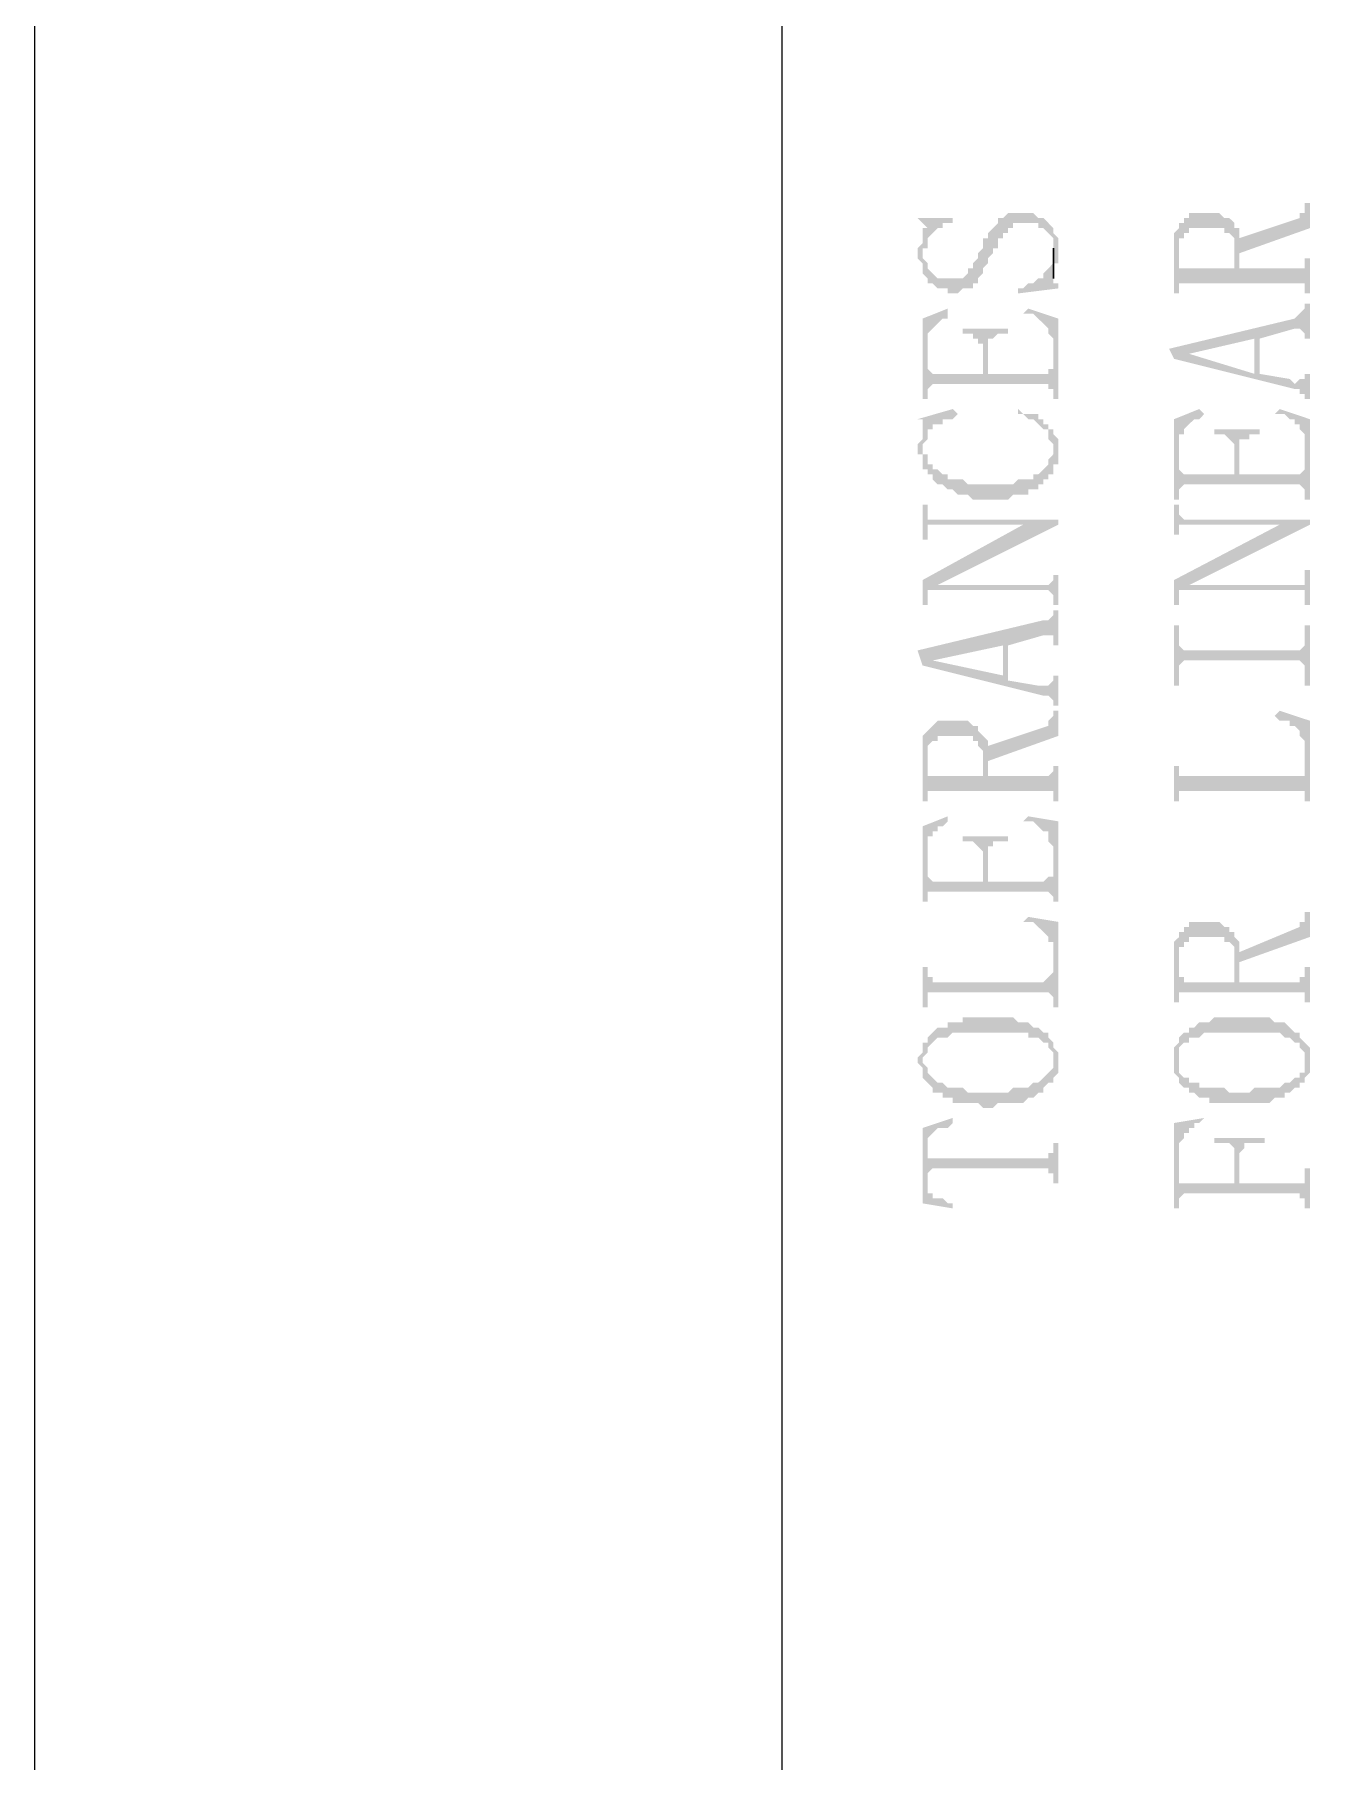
# Model space of a CAD drawing. Header units: inches. Extents: x 3613 to 8393, y -2205 to -794.
# Drawn here: x 5755.97 to 5767.62, y -1664.14 to -1648.64 of the extents above; entities that cross this region are included whole.
import ezdxf

# ---------------------------------------------------------------- set-up
doc = ezdxf.new("R2010")
doc.units = ezdxf.units.IN
doc.header["$MEASUREMENT"] = 0

msp = doc.modelspace()

# ---------------------------------------------------------------- hatches: boundary and pattern name
at = {"transparency": 33554559}
for points in [[(5763.898, -1650.605), (5763.898, -1650.65), (5763.943, -1650.695), (5763.943, -1650.741), (5763.943, -1650.786), (5763.989, -1650.831), (5763.989, -1650.876), (5764.034, -1650.876), (5764.079, -1650.921), (5764.169, -1650.921), (5764.169, -1650.966), (5764.259, -1650.966), (5764.304, -1650.921), (5764.395, -1650.921), (5764.395, -1650.876), (5764.44, -1650.876), (5764.44, -1650.831), (5764.485, -1650.786), (5764.485, -1650.741), (5764.53, -1650.695), (5764.53, -1650.65), (5764.575, -1650.605), (5764.575, -1650.56), (5764.62, -1650.56), (5764.62, -1650.47), (5764.666, -1650.47), (5764.666, -1650.425), (5764.711, -1650.425), (5764.711, -1650.38), (5764.756, -1650.38), (5764.756, -1650.334), (5764.981, -1650.334), (5764.981, -1650.38), (5765.027, -1650.38), (5765.072, -1650.425), (5765.072, -1650.425), (5765.117, -1650.47), (5765.117, -1650.56), (5765.117, -1650.741), (5765.117, -1650.695), (5765.162, -1650.695), (5765.162, -1650.605), (5765.162, -1650.56), (5765.162, -1650.47), (5765.117, -1650.425), (5765.117, -1650.38), (5765.072, -1650.334), (5765.072, -1650.334), (5765.027, -1650.289), (5764.981, -1650.289), (5764.936, -1650.244), (5764.711, -1650.244), (5764.666, -1650.289), (5764.62, -1650.289), (5764.62, -1650.334), (5764.62, -1650.334), (5764.575, -1650.38), (5764.575, -1650.38), (5764.53, -1650.425), (5764.53, -1650.47), (5764.485, -1650.47), (5764.485, -1650.56), (5764.44, -1650.605), (5764.44, -1650.65), (5764.395, -1650.695), (5764.395, -1650.741), (5764.35, -1650.741), (5764.35, -1650.786), (5764.35, -1650.786), (5764.304, -1650.831), (5764.079, -1650.831), (5764.034, -1650.786), (5764.034, -1650.786), (5763.989, -1650.741), (5763.989, -1650.695), (5763.943, -1650.65), (5763.943, -1650.425), (5763.943, -1650.515), (5763.943, -1650.515), (5763.898, -1650.56)], [(5766.2, -1650.56), (5766.2, -1650.966), (5766.245, -1650.966), (5766.245, -1650.56), (5766.245, -1650.47), (5766.29, -1650.47), (5766.29, -1650.425), (5766.335, -1650.425), (5766.335, -1650.38), (5766.651, -1650.38), (5766.651, -1650.425), (5766.696, -1650.425), (5766.742, -1650.47), (5766.742, -1650.515), (5766.742, -1650.741), (5766.787, -1650.38), (5766.742, -1650.38), (5766.742, -1650.334), (5766.696, -1650.289), (5766.651, -1650.289), (5766.606, -1650.244), (5766.335, -1650.244), (5766.335, -1650.289), (5766.29, -1650.289), (5766.29, -1650.334), (5766.245, -1650.334), (5766.245, -1650.38), (5766.245, -1650.38), (5766.2, -1650.425), (5766.2, -1650.47), (5766.2, -1650.515)], [(5766.787, -1650.47), (5766.787, -1650.605), (5767.419, -1650.38), (5767.419, -1650.154), (5767.373, -1650.154), (5767.373, -1650.199), (5767.373, -1650.244), (5767.328, -1650.244), (5767.328, -1650.289)], [(5763.898, -1650.289), (5763.943, -1650.334), (5763.943, -1650.334), (5763.989, -1650.38), (5763.989, -1650.56), (5763.989, -1650.47), (5764.034, -1650.425), (5764.034, -1650.425), (5764.079, -1650.38), (5764.124, -1650.38), (5764.124, -1650.334), (5764.214, -1650.334), (5764.214, -1650.289)], [(5763.943, -1650.425), (5763.943, -1650.605), (5763.943, -1650.56), (5763.989, -1650.56), (5763.989, -1650.38), (5763.943, -1650.38)], [(5766.245, -1650.921), (5766.245, -1650.876), (5767.373, -1650.876), (5767.373, -1650.966), (5767.419, -1650.966), (5767.419, -1650.65), (5767.373, -1650.65), (5767.373, -1650.695), (5767.373, -1650.741), (5766.787, -1650.741), (5766.787, -1650.47), (5766.787, -1650.38), (5766.742, -1650.741), (5766.245, -1650.741), (5766.245, -1650.605)], [(5764.801, -1650.921), (5764.801, -1650.966), (5765.162, -1650.921), (5765.162, -1650.876), (5765.117, -1650.876), (5765.117, -1650.831), (5765.117, -1650.65), (5765.117, -1650.695), (5765.072, -1650.741), (5765.072, -1650.741), (5765.027, -1650.786), (5765.027, -1650.831), (5764.981, -1650.831), (5764.936, -1650.876), (5764.891, -1650.876), (5764.846, -1650.921)], [(5766.155, -1651.463), (5766.2, -1651.553), (5766.335, -1651.508), (5766.922, -1651.372), (5766.922, -1651.688), (5766.967, -1651.372), (5767.283, -1651.282), (5767.328, -1651.282), (5767.373, -1651.327), (5767.373, -1651.372), (5767.419, -1651.372), (5767.419, -1651.057), (5767.373, -1651.057), (5767.373, -1651.102), (5767.373, -1651.102), (5767.328, -1651.147), (5767.328, -1651.147), (5767.283, -1651.192)], [(5763.943, -1651.192), (5763.943, -1651.914), (5763.989, -1651.914), (5763.989, -1651.418), (5763.989, -1651.327), (5763.989, -1651.327), (5764.034, -1651.282), (5764.034, -1651.282), (5764.079, -1651.237), (5764.079, -1651.237), (5764.124, -1651.192), (5764.169, -1651.192), (5764.169, -1651.102)], [(5764.846, -1651.147), (5764.936, -1651.147), (5764.981, -1651.192), (5764.981, -1651.192), (5765.027, -1651.237), (5765.027, -1651.237), (5765.072, -1651.282), (5765.072, -1651.327), (5765.117, -1651.372), (5765.117, -1651.418), (5765.117, -1651.914), (5765.162, -1651.914), (5765.162, -1651.192), (5764.891, -1651.102)], [(5764.304, -1651.282), (5764.304, -1651.327), (5764.395, -1651.327), (5764.395, -1651.372), (5764.44, -1651.372), (5764.44, -1651.418), (5764.485, -1651.418), (5764.485, -1651.688), (5764.53, -1651.463), (5764.53, -1651.372), (5764.575, -1651.372), (5764.62, -1651.327), (5764.711, -1651.327), (5764.711, -1651.282)], [(5763.989, -1651.869), (5763.989, -1651.824), (5763.989, -1651.824), (5764.034, -1651.779), (5765.072, -1651.779), (5765.072, -1651.824), (5765.117, -1651.824), (5765.117, -1651.869), (5765.117, -1651.598), (5765.117, -1651.643), (5765.072, -1651.643), (5765.072, -1651.688), (5764.53, -1651.688), (5764.53, -1651.463), (5764.485, -1651.688), (5764.034, -1651.688), (5763.989, -1651.643), (5763.989, -1651.418)], [(5766.2, -1651.553), (5767.283, -1651.824), (5767.328, -1651.824), (5767.328, -1651.869), (5767.373, -1651.869), (5767.373, -1651.914), (5767.419, -1651.914), (5767.419, -1651.688), (5767.373, -1651.688), (5767.373, -1651.734), (5767.328, -1651.734), (5767.283, -1651.779), (5767.283, -1651.779), (5767.238, -1651.734), (5766.967, -1651.688), (5766.967, -1651.372), (5766.922, -1651.688), (5766.335, -1651.508), (5766.335, -1651.508)], [(5763.898, -1652.095), (5763.943, -1652.095), (5763.943, -1652.14), (5763.943, -1652.546), (5763.943, -1652.32), (5763.989, -1652.275), (5763.989, -1652.185), (5764.034, -1652.185), (5764.034, -1652.14), (5764.124, -1652.14), (5764.124, -1652.095), (5764.214, -1652.095), (5764.259, -1652.049), (5764.214, -1652.004)], [(5763.898, -1652.365), (5763.898, -1652.41), (5763.943, -1652.41), (5763.943, -1652.546), (5763.943, -1652.14), (5763.943, -1652.185), (5763.943, -1652.275), (5763.898, -1652.32)], [(5764.801, -1652.049), (5764.846, -1652.049), (5764.891, -1652.095), (5764.936, -1652.095), (5764.981, -1652.14), (5764.981, -1652.14), (5765.027, -1652.185), (5765.072, -1652.185), (5765.072, -1652.275), (5765.117, -1652.32), (5765.117, -1652.365), (5765.117, -1652.185), (5765.072, -1652.185), (5765.072, -1652.14), (5765.027, -1652.14), (5765.027, -1652.095), (5764.981, -1652.095), (5764.981, -1652.049), (5764.846, -1652.049), (5764.801, -1652.004)], [(5766.2, -1652.095), (5766.2, -1652.817), (5766.245, -1652.817), (5766.245, -1652.32), (5766.245, -1652.23), (5766.29, -1652.23), (5766.29, -1652.185), (5766.29, -1652.185), (5766.335, -1652.14), (5766.335, -1652.14), (5766.381, -1652.095), (5766.426, -1652.095), (5766.471, -1652.049), (5766.426, -1652.004)], [(5767.103, -1652.049), (5767.193, -1652.049), (5767.238, -1652.095), (5767.283, -1652.095), (5767.283, -1652.14), (5767.328, -1652.14), (5767.328, -1652.185), (5767.328, -1652.185), (5767.373, -1652.23), (5767.373, -1652.32), (5767.373, -1652.817), (5767.419, -1652.817), (5767.419, -1652.095), (5767.148, -1652.004)], [(5763.943, -1652.546), (5763.989, -1652.546), (5763.989, -1652.591), (5764.034, -1652.591), (5764.034, -1652.636), (5764.079, -1652.681), (5764.124, -1652.681), (5764.169, -1652.726), (5764.214, -1652.726), (5764.259, -1652.772), (5764.35, -1652.772), (5764.395, -1652.817), (5764.711, -1652.817), (5764.756, -1652.772), (5764.891, -1652.772), (5764.891, -1652.726), (5764.981, -1652.726), (5764.981, -1652.681), (5765.027, -1652.681), (5765.027, -1652.636), (5765.072, -1652.636), (5765.072, -1652.591), (5765.117, -1652.591), (5765.117, -1652.501), (5765.162, -1652.501), (5765.162, -1652.365), (5765.162, -1652.32), (5765.162, -1652.275), (5765.117, -1652.23), (5765.117, -1652.185), (5765.117, -1652.41), (5765.117, -1652.41), (5765.072, -1652.456), (5765.072, -1652.501), (5765.072, -1652.501), (5765.027, -1652.546), (5765.027, -1652.546), (5764.981, -1652.591), (5764.936, -1652.591), (5764.936, -1652.636), (5764.801, -1652.636), (5764.756, -1652.681), (5764.35, -1652.681), (5764.304, -1652.636), (5764.169, -1652.636), (5764.169, -1652.591), (5764.124, -1652.591), (5764.079, -1652.546), (5764.034, -1652.546), (5764.034, -1652.501), (5763.989, -1652.501), (5763.989, -1652.41), (5763.943, -1652.41), (5763.943, -1652.365)], [(5766.561, -1652.185), (5766.561, -1652.23), (5766.651, -1652.23), (5766.696, -1652.275), (5766.696, -1652.275), (5766.742, -1652.32), (5766.742, -1652.591), (5766.787, -1652.365), (5766.787, -1652.275), (5766.877, -1652.275), (5766.877, -1652.23), (5766.967, -1652.23), (5766.967, -1652.185)], [(5766.245, -1652.772), (5766.245, -1652.726), (5766.245, -1652.726), (5766.29, -1652.681), (5767.328, -1652.681), (5767.373, -1652.726), (5767.373, -1652.772), (5767.373, -1652.501), (5767.373, -1652.546), (5767.373, -1652.546), (5767.328, -1652.591), (5766.787, -1652.591), (5766.787, -1652.365), (5766.742, -1652.591), (5766.29, -1652.591), (5766.245, -1652.546), (5766.245, -1652.32)], [(5763.943, -1652.862), (5763.943, -1653.178), (5763.989, -1653.178), (5763.989, -1653.087), (5763.989, -1653.042), (5765.162, -1653.042), (5765.162, -1652.997), (5763.989, -1652.997), (5763.989, -1652.952), (5763.989, -1652.862)], [(5766.2, -1652.862), (5766.2, -1653.133), (5766.245, -1653.133), (5766.245, -1653.087), (5766.245, -1653.042), (5767.419, -1653.042), (5767.419, -1652.997), (5766.29, -1652.997), (5766.245, -1652.952), (5766.245, -1652.862)], [(5763.943, -1653.539), (5763.943, -1653.764), (5763.989, -1653.764), (5763.989, -1653.629), (5764.034, -1653.629), (5764.079, -1653.584), (5765.162, -1653.042), (5764.846, -1653.042)], [(5766.2, -1653.539), (5766.2, -1653.764), (5766.245, -1653.764), (5766.245, -1653.629), (5766.29, -1653.629), (5766.335, -1653.584), (5767.419, -1653.042), (5767.148, -1653.042)], [(5764.034, -1653.629), (5765.072, -1653.629), (5765.117, -1653.674), (5765.117, -1653.764), (5765.162, -1653.764), (5765.162, -1653.494), (5765.117, -1653.494), (5765.117, -1653.539), (5765.117, -1653.539), (5765.072, -1653.584), (5764.079, -1653.584)], [(5766.29, -1653.629), (5767.373, -1653.629), (5767.373, -1653.674), (5767.373, -1653.764), (5767.419, -1653.764), (5767.419, -1653.449), (5767.373, -1653.449), (5767.373, -1653.539), (5767.373, -1653.584), (5766.335, -1653.584)], [(5763.898, -1654.171), (5763.943, -1654.306), (5764.034, -1654.261), (5764.666, -1654.126), (5764.666, -1654.396), (5764.711, -1654.126), (5765.027, -1654.035), (5765.117, -1654.035), (5765.117, -1654.126), (5765.162, -1654.126), (5765.162, -1653.81), (5765.117, -1653.81), (5765.117, -1653.855), (5765.072, -1653.9), (5765.027, -1653.9)], [(5766.2, -1653.945), (5766.2, -1654.487), (5766.245, -1654.487), (5766.245, -1654.306), (5766.245, -1654.306), (5766.29, -1654.261), (5767.328, -1654.261), (5767.373, -1654.306), (5767.373, -1654.487), (5767.419, -1654.487), (5767.419, -1653.945), (5767.373, -1653.945), (5767.373, -1654.126), (5767.373, -1654.126), (5767.328, -1654.171), (5766.29, -1654.171), (5766.245, -1654.126), (5766.245, -1653.945)], [(5763.943, -1654.306), (5765.027, -1654.577), (5765.072, -1654.577), (5765.117, -1654.622), (5765.117, -1654.667), (5765.162, -1654.667), (5765.162, -1654.396), (5765.117, -1654.396), (5765.117, -1654.441), (5765.117, -1654.441), (5765.072, -1654.487), (5764.981, -1654.487), (5764.711, -1654.441), (5764.711, -1654.126), (5764.666, -1654.396), (5764.034, -1654.261), (5764.034, -1654.261)], [(5764.53, -1655.028), (5764.53, -1655.164), (5765.162, -1654.938), (5765.162, -1654.712), (5765.117, -1654.712), (5765.117, -1654.757), (5765.117, -1654.757), (5765.072, -1654.802), (5765.072, -1654.848)], [(5767.103, -1654.757), (5767.103, -1654.757), (5767.148, -1654.802), (5767.238, -1654.802), (5767.238, -1654.848), (5767.283, -1654.848), (5767.328, -1654.893), (5767.328, -1654.938), (5767.373, -1654.983), (5767.373, -1655.028), (5767.373, -1655.525), (5767.419, -1655.525), (5767.419, -1654.802), (5767.148, -1654.712)], [(5763.943, -1655.118), (5763.943, -1655.525), (5763.989, -1655.525), (5763.989, -1655.118), (5763.989, -1655.028), (5764.034, -1654.983), (5764.079, -1654.983), (5764.079, -1654.938), (5764.395, -1654.938), (5764.395, -1654.983), (5764.44, -1654.983), (5764.44, -1655.028), (5764.485, -1655.073), (5764.485, -1655.299), (5764.485, -1654.938), (5764.485, -1654.938), (5764.44, -1654.893), (5764.44, -1654.848), (5764.395, -1654.848), (5764.35, -1654.802), (5764.079, -1654.802), (5764.034, -1654.848), (5764.034, -1654.848), (5763.989, -1654.893), (5763.989, -1654.893), (5763.943, -1654.938), (5763.943, -1655.028), (5763.943, -1655.073)], [(5763.989, -1655.479), (5763.989, -1655.434), (5765.117, -1655.434), (5765.117, -1655.525), (5765.162, -1655.525), (5765.162, -1655.209), (5765.117, -1655.209), (5765.117, -1655.254), (5765.117, -1655.254), (5765.072, -1655.299), (5764.53, -1655.299), (5764.53, -1655.028), (5764.53, -1654.983), (5764.485, -1654.938), (5764.485, -1655.299), (5763.989, -1655.299), (5763.989, -1655.164)], [(5766.2, -1655.209), (5766.2, -1655.525), (5766.245, -1655.525), (5766.245, -1655.434), (5767.373, -1655.434), (5767.373, -1655.479), (5767.373, -1655.254), (5767.373, -1655.299), (5766.245, -1655.299), (5766.245, -1655.254), (5766.245, -1655.209)], [(5763.943, -1655.75), (5763.943, -1656.427), (5763.989, -1656.427), (5763.989, -1655.976), (5763.989, -1655.841), (5764.034, -1655.841), (5764.034, -1655.795), (5764.079, -1655.795), (5764.079, -1655.75), (5764.124, -1655.75), (5764.169, -1655.705), (5764.169, -1655.66)], [(5764.846, -1655.705), (5764.936, -1655.705), (5764.981, -1655.75), (5764.981, -1655.75), (5765.027, -1655.795), (5765.072, -1655.795), (5765.072, -1655.886), (5765.117, -1655.931), (5765.117, -1656.427), (5765.162, -1656.427), (5765.162, -1655.705), (5764.891, -1655.66)], [(5764.304, -1655.841), (5764.304, -1655.886), (5764.395, -1655.886), (5764.44, -1655.931), (5764.44, -1655.931), (5764.485, -1655.976), (5764.485, -1656.247), (5764.53, -1656.021), (5764.53, -1655.931), (5764.575, -1655.931), (5764.575, -1655.886), (5764.711, -1655.886), (5764.711, -1655.841)], [(5763.989, -1656.427), (5763.989, -1656.337), (5765.072, -1656.337), (5765.117, -1656.382), (5765.117, -1656.156), (5765.117, -1656.202), (5765.072, -1656.202), (5765.027, -1656.247), (5764.53, -1656.247), (5764.53, -1656.021), (5764.485, -1656.247), (5764.034, -1656.247), (5763.989, -1656.202), (5763.989, -1655.976)], [(5764.846, -1656.608), (5764.936, -1656.608), (5764.981, -1656.653), (5764.981, -1656.653), (5765.027, -1656.698), (5765.027, -1656.698), (5765.072, -1656.743), (5765.072, -1656.788), (5765.117, -1656.788), (5765.117, -1657.375), (5765.162, -1657.375), (5765.162, -1656.608), (5764.891, -1656.563)], [(5766.2, -1656.924), (5766.2, -1657.33), (5766.245, -1657.33), (5766.245, -1656.969), (5766.245, -1656.833), (5766.29, -1656.833), (5766.29, -1656.788), (5766.335, -1656.788), (5766.335, -1656.743), (5766.651, -1656.743), (5766.651, -1656.788), (5766.696, -1656.788), (5766.742, -1656.833), (5766.742, -1656.879), (5766.742, -1657.149), (5766.787, -1656.788), (5766.742, -1656.743), (5766.742, -1656.698), (5766.696, -1656.698), (5766.696, -1656.653), (5766.651, -1656.653), (5766.606, -1656.608), (5766.335, -1656.608), (5766.335, -1656.653), (5766.29, -1656.653), (5766.29, -1656.698), (5766.245, -1656.698), (5766.245, -1656.743), (5766.245, -1656.743), (5766.2, -1656.788), (5766.2, -1656.879), (5766.2, -1656.879)], [(5766.787, -1656.879), (5766.787, -1656.969), (5767.419, -1656.743), (5767.419, -1656.518), (5767.373, -1656.518), (5767.373, -1656.563), (5767.373, -1656.608), (5767.328, -1656.608), (5767.328, -1656.653)], [(5766.245, -1657.285), (5766.245, -1657.24), (5767.373, -1657.24), (5767.373, -1657.33), (5767.419, -1657.33), (5767.419, -1657.014), (5767.373, -1657.014), (5767.373, -1657.059), (5767.373, -1657.104), (5767.328, -1657.104), (5767.328, -1657.149), (5766.787, -1657.149), (5766.787, -1656.788), (5766.787, -1656.788), (5766.742, -1657.149), (5766.29, -1657.149), (5766.29, -1657.104), (5766.245, -1657.104), (5766.245, -1656.969)], [(5763.943, -1657.014), (5763.943, -1657.375), (5763.989, -1657.375), (5763.989, -1657.24), (5765.072, -1657.24), (5765.117, -1657.285), (5765.117, -1657.059), (5765.117, -1657.059), (5765.072, -1657.104), (5765.072, -1657.104), (5765.027, -1657.149), (5764.034, -1657.149), (5764.034, -1657.104), (5763.989, -1657.104), (5763.989, -1657.014)], [(5763.943, -1657.691), (5763.943, -1657.871), (5763.943, -1657.826), (5763.989, -1657.781), (5763.989, -1657.736), (5763.989, -1657.736), (5764.034, -1657.691), (5764.034, -1657.691), (5764.079, -1657.646), (5764.169, -1657.646), (5764.214, -1657.601), (5764.891, -1657.601), (5764.891, -1657.646), (5764.981, -1657.646), (5765.027, -1657.691), (5765.072, -1657.691), (5765.072, -1657.736), (5765.117, -1657.781), (5765.117, -1657.871), (5765.117, -1657.691), (5765.117, -1657.691), (5765.072, -1657.646), (5765.072, -1657.601), (5765.027, -1657.601), (5764.981, -1657.556), (5764.936, -1657.556), (5764.891, -1657.51), (5764.801, -1657.51), (5764.756, -1657.465), (5764.304, -1657.465), (5764.304, -1657.51), (5764.169, -1657.51), (5764.169, -1657.556), (5764.079, -1657.556), (5764.034, -1657.601), (5764.034, -1657.601), (5763.989, -1657.646), (5763.989, -1657.691)], [(5766.245, -1657.691), (5766.245, -1657.871), (5766.245, -1657.826), (5766.245, -1657.736), (5766.245, -1657.736), (5766.29, -1657.691), (5766.335, -1657.691), (5766.335, -1657.646), (5766.426, -1657.646), (5766.471, -1657.601), (5767.148, -1657.601), (5767.193, -1657.646), (5767.238, -1657.646), (5767.283, -1657.691), (5767.328, -1657.691), (5767.328, -1657.736), (5767.373, -1657.781), (5767.373, -1657.871), (5767.373, -1657.691), (5767.373, -1657.691), (5767.328, -1657.646), (5767.328, -1657.601), (5767.283, -1657.601), (5767.238, -1657.556), (5767.238, -1657.556), (5767.193, -1657.51), (5767.103, -1657.51), (5767.058, -1657.465), (5766.561, -1657.465), (5766.516, -1657.51), (5766.426, -1657.51), (5766.381, -1657.556), (5766.335, -1657.556), (5766.335, -1657.601), (5766.29, -1657.601), (5766.245, -1657.646), (5766.245, -1657.646)], [(5763.898, -1657.871), (5763.898, -1657.871), (5763.943, -1657.917), (5763.943, -1658.007), (5763.943, -1658.007), (5763.989, -1658.052), (5763.989, -1658.052), (5764.034, -1658.097), (5764.034, -1658.142), (5764.124, -1658.142), (5764.124, -1658.187), (5764.214, -1658.187), (5764.214, -1658.233), (5764.44, -1658.233), (5764.485, -1658.278), (5764.575, -1658.278), (5764.62, -1658.233), (5764.846, -1658.233), (5764.891, -1658.187), (5764.936, -1658.187), (5764.981, -1658.142), (5765.027, -1658.142), (5765.027, -1658.097), (5765.072, -1658.052), (5765.117, -1658.052), (5765.117, -1658.007), (5765.117, -1658.007), (5765.162, -1657.962), (5765.162, -1657.871), (5765.162, -1657.781), (5765.162, -1657.781), (5765.117, -1657.736), (5765.117, -1657.691), (5765.117, -1657.871), (5765.117, -1657.917), (5765.117, -1657.917), (5765.072, -1657.962), (5765.072, -1657.962), (5765.027, -1658.007), (5765.027, -1658.007), (5764.981, -1658.052), (5764.936, -1658.052), (5764.891, -1658.097), (5764.756, -1658.097), (5764.711, -1658.142), (5764.35, -1658.142), (5764.304, -1658.097), (5764.169, -1658.097), (5764.124, -1658.052), (5764.079, -1658.052), (5764.034, -1658.007), (5764.034, -1658.007), (5763.989, -1657.962), (5763.989, -1657.917), (5763.943, -1657.871), (5763.943, -1657.691), (5763.943, -1657.736), (5763.943, -1657.781), (5763.898, -1657.826)], [(5766.2, -1657.871), (5766.2, -1657.962), (5766.2, -1657.962), (5766.245, -1658.007), (5766.245, -1658.052), (5766.245, -1658.052), (5766.29, -1658.097), (5766.335, -1658.097), (5766.335, -1658.142), (5766.381, -1658.142), (5766.426, -1658.187), (5766.516, -1658.187), (5766.516, -1658.233), (5767.058, -1658.233), (5767.103, -1658.187), (5767.193, -1658.187), (5767.193, -1658.142), (5767.238, -1658.142), (5767.283, -1658.097), (5767.328, -1658.097), (5767.328, -1658.052), (5767.373, -1658.052), (5767.373, -1658.007), (5767.419, -1657.962), (5767.419, -1657.871), (5767.419, -1657.736), (5767.419, -1657.736), (5767.373, -1657.691), (5767.373, -1657.871), (5767.373, -1657.962), (5767.328, -1657.962), (5767.328, -1658.007), (5767.283, -1658.007), (5767.238, -1658.052), (5767.193, -1658.052), (5767.148, -1658.097), (5766.922, -1658.097), (5766.877, -1658.142), (5766.696, -1658.142), (5766.651, -1658.097), (5766.426, -1658.097), (5766.426, -1658.052), (5766.335, -1658.052), (5766.335, -1658.007), (5766.29, -1658.007), (5766.245, -1657.962), (5766.245, -1657.871), (5766.245, -1657.691), (5766.2, -1657.736), (5766.2, -1657.826)], [(5763.943, -1658.458), (5763.989, -1658.639), (5763.989, -1658.548), (5763.989, -1658.548), (5764.034, -1658.503), (5764.034, -1658.503), (5764.079, -1658.458), (5764.169, -1658.458), (5764.214, -1658.413), (5764.214, -1658.368)], [(5763.943, -1658.458), (5763.943, -1659.135), (5764.214, -1659.18), (5764.214, -1659.135), (5764.169, -1659.135), (5764.124, -1659.09), (5764.034, -1659.09), (5764.034, -1659.045), (5763.989, -1659.045), (5763.989, -1659), (5763.989, -1658.639)], [(5766.2, -1658.413), (5766.2, -1659.18), (5766.245, -1659.18), (5766.245, -1658.684), (5766.245, -1658.639), (5766.245, -1658.594), (5766.29, -1658.548), (5766.29, -1658.503), (5766.335, -1658.503), (5766.335, -1658.458), (5766.381, -1658.458), (5766.381, -1658.413), (5766.426, -1658.413), (5766.471, -1658.368), (5766.471, -1658.368)], [(5763.989, -1658.639), (5763.989, -1658.91), (5763.989, -1658.864), (5763.989, -1658.864), (5764.034, -1658.819), (5765.072, -1658.819), (5765.072, -1658.864), (5765.117, -1658.864), (5765.117, -1658.955), (5765.162, -1658.955), (5765.162, -1658.594), (5765.117, -1658.594), (5765.117, -1658.684), (5765.072, -1658.684), (5765.072, -1658.729), (5763.989, -1658.729), (5763.989, -1658.684)], [(5766.561, -1658.548), (5766.561, -1658.594), (5766.696, -1658.594), (5766.742, -1658.639), (5766.742, -1658.955), (5766.787, -1658.729), (5766.787, -1658.684), (5766.787, -1658.684), (5766.832, -1658.639), (5766.832, -1658.594), (5767.012, -1658.594), (5767.012, -1658.548)], [(5766.245, -1659.135), (5766.245, -1659.09), (5766.245, -1659.09), (5766.29, -1659.045), (5767.328, -1659.045), (5767.328, -1659.09), (5767.373, -1659.09), (5767.373, -1659.18), (5767.419, -1659.18), (5767.419, -1658.819), (5767.373, -1658.819), (5767.373, -1658.91), (5767.373, -1658.955), (5766.787, -1658.955), (5766.787, -1658.729), (5766.742, -1658.955), (5766.245, -1658.955), (5766.245, -1658.91), (5766.245, -1658.684)]]:
    msp.add_hatch(color=256, dxfattribs=at).paths.add_polyline_path(points)

# ---------------------------------------------------------------- linework, layer by layer
msp.add_line((5762.68, -1573.983), (5762.68, -1860.724))
for points in [[(6175.973, -1864.983), (6175.973, -1567.983), (5755.973, -1567.983), (5755.973, -1864.983)], [(5765.117, -1650.65), (5765.117, -1650.831), (5765.117, -1650.56), (5765.117, -1650.605)]]:
    msp.add_lwpolyline(points, close=True)

doc.saveas('drawing.dxf')
